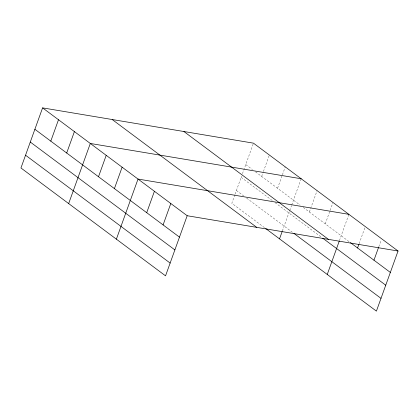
<?xml version="1.0" encoding="UTF-8"?>
<svg xmlns="http://www.w3.org/2000/svg" width="419" height="419" viewBox="0 0 419 419"><rect width="100%" height="100%" fill="white"/><g stroke="black" fill="none" stroke-linecap="round" stroke-linejoin="round"><path stroke-width="0.31" stroke-dasharray="2.1 1.57" d="M234.881 194.756L231.817 203.273L264.651 227.763M235.101 194.144L241.59 176.116M242.465 173.686L253.458 143.157M261.655 176.425L263.2 172.146M263.42 171.533L269.365 155.02M277.561 188.288L282.186 175.446M282.406 174.833L285.271 166.882M282.38 230.958L289.524 211.103M289.744 210.495L291.498 205.629M291.713 205.022L301.172 178.751M309.374 212.019L317.078 190.614M325.275 223.882L329.9 211.04M330.12 210.427L332.985 202.477M339.432 240.616L348.891 214.345M359.109 243.69L365.054 227.177M378.802 246.744L381.222 240.014M245.754 164.562L252.421 169.538M255.501 171.832L300.135 205.132M303.215 207.426L349.378 241.863M241.15 177.337L272.45 200.68M275.016 202.597L321.703 237.426M236.416 190.498L243.596 195.856M246.676 198.15L292.85 232.597"/><path stroke-width="0.63" d="M42.591 107.872L20.95 167.982L165.542 275.843L187.183 215.727L42.591 107.872L253.458 143.157L398.05 251.018L376.409 311.128L265.677 228.528M50.793 141.14L58.498 119.734M66.694 153.003L74.404 131.597M68.664 203.576L90.31 143.466L301.172 178.751M98.507 176.734L106.211 155.329M114.413 188.597L122.118 167.191M116.382 239.17L138.024 179.06L348.891 214.345M146.702 212.69L154.412 191.284M163.091 224.914L170.8 203.508M279.531 238.867L282.16 231.566M327.244 274.461L339.212 241.224M357.569 247.975L358.889 244.303M373.958 260.199L378.582 247.351M187.183 215.727L398.05 251.018M350.399 242.627L390.346 272.423M183.873 131.508L328.465 239.369M322.73 238.191L385.742 285.198M293.876 233.362L381.007 298.359M112.177 119.515L256.768 227.376M34.887 129.277L179.479 237.138M30.288 142.051L174.88 249.913M25.549 155.213L170.14 263.069"/></g></svg>
